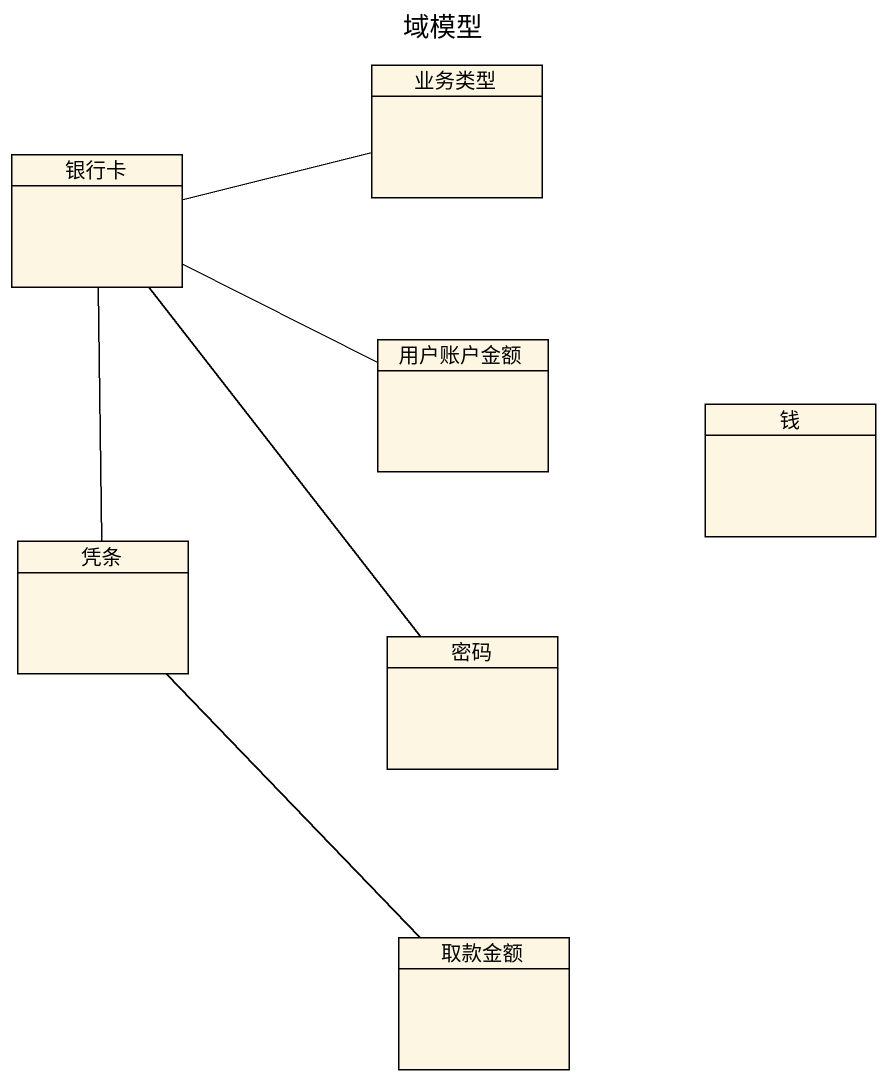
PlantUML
@startuml
title 域模型
hide circle
hide empty members
class 业务类型
class 银行卡
class 用户账户金额
class 钱
class 凭条
class 密码
class 取款金额
银行卡 -right- 业务类型
银行卡 -right- 用户账户金额
银行卡 -- 凭条
银行卡 -- 密码
凭条 -- 取款金额
@enduml
